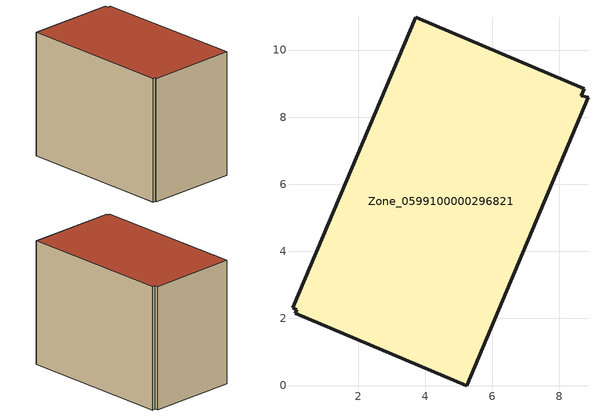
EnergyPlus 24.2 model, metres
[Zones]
Zone_0599100000296821
 floor ground (C_G): 8.65,8.63 8.85,8.59 5.24,0 0.13,2.16 0.18,2.26 0.05,2.32 3.72,10.97 8.74,8.85 z0
 wall outside (C_F): 0.13,2.16 5.24,0 8.85,8.59 8.65,8.63 8.74,8.85 3.72,10.97 0.05,2.32 0.18,2.26 0.13,2.16 z0:7.52
 roof outside (C_R): 8.85,8.59 8.65,8.63 8.74,8.85 3.72,10.97 0.05,2.32 0.18,2.26 0.13,2.16 5.24,0 z7.52
[BUILDING]
Pand.0599100000296821: North Axis=0; Terrain=City; Loads Convergence Tolerance Value=0.04; Temperature Convergence Tolerance Value=0.4; Solar Distribution=FullExterior; Maximum Number of Warmup Days=25; Minimum Number of Warmup Days=1
[Site:Location]
Rotterdam.The.Hague.AP_ZH_NLD Design_Conditions: Latitude=51.96; Longitude=4.45; Time Zone=1; Elevation=-4.5
[SITE:GROUNDTEMPERATURE:BUILDINGSURFACE]
18, 18, 18, 18, 18, 18, 18, 18, 18, 18, 18, 18
[MATERIAL] Thermal Absorptance=0.9; Solar Absorptance=0.7; Visible Absorptance=0.7
Name | Roughness | Thickness | Conductivity | Density | Specific Heat
G.TC.1975-1991 | MediumSmooth | 0.15 | 0.288461 | 540 | 1210
F.TC.1975-1991 | Rough | 0.3 | 0.230769 | 1920 | 840
R.TC.1975-1991 | MediumRough | 0.2 | 0.153846 | 1500 | 1000
[CONSTRUCTION]
C_G: G.TC.1975-1991
C_F: F.TC.1975-1991
C_R: R.TC.1975-1991
[ZONE]
Zone_0599100000296821: Type=1; Multiplier=1; Ceiling Height=Autocalculate; Volume=Autocalculate; Floor Area=autocalculate; Part of Total Floor Area=Yes
[ZONEINFILTRATION:DESIGNFLOWRATE]
Infil_Zone_0599100000296821: Zone or ZoneList or Space or SpaceList=Zone_0599100000296821; Schedule=AlwaysOn; Design Flow Rate Calculation Method=Flow/Area; Flow Rate per Floor Area=0.003; Constant Term Coefficient=1; Temperature Term Coefficient=0; Velocity Term Coefficient=0; Velocity Squared Term Coefficient=0
[HVACTEMPLATE:ZONE:IDEALLOADSAIRSYSTEM]
Zone_0599100000296821: Maximum Heating Supply Air Temperature=50; Minimum Cooling Supply Air Temperature=13; Maximum Heating Supply Air Humidity Ratio=0.0156; Minimum Cooling Supply Air Humidity Ratio=0.0077; Heating Limit=NoLimit; Cooling Limit=NoLimit; Dehumidification Control Type=ConstantSensibleHeatRatio; Cooling Sensible Heat Ratio=0.7; Dehumidification Setpoint=60; Humidification Control Type=None; Humidification Setpoint=30; Outdoor Air Method=None; Outdoor Air Flow Rate per Person=0.00944; Outdoor Air Flow Rate per Zone Floor Area=0; Outdoor Air Flow Rate per Zone=0; Demand Controlled Ventilation Type=None; Outdoor Air Economizer Type=NoEconomizer; Heat Recovery Type=None; Sensible Heat Recovery Effectiveness=0.7; Latent Heat Recovery Effectiveness=0.65
[ZONECONTROL:THERMOSTAT]
ThermostatControl_Zone_0599100000296821: Zone or ZoneList=Zone_0599100000296821; Control Type Schedule=DualSetpointControlType; Control 1=Thermostat_Zone_0599100000296821; Temperature Difference Between Cutout And Setpoint=0
[THERMOSTATSETPOINT:DUALSETPOINT]
Thermostat_Zone_0599100000296821: Heating Setpoint Temperature Schedule=HeatingSetpoint_Zone_0599100000296821; Cooling Setpoint Temperature Schedule=CoolingSetpoint_Zone_0599100000296821
[SCHEDULE:COMPACT]
HeatingSetpoint_Zone_0599100000296821: Through: 12/31, For: AllDays, Until: 24:00, 21
CoolingSetpoint_Zone_0599100000296821: Through: 12/31, For: AllDays, Until: 24:00, 24
DualSetpointControlType: Through: 12/31, For: AllDays, Until: 24:00, 4
AlwaysOn: Through: 12/31, For: AllDays, Until: 24:00, 1
